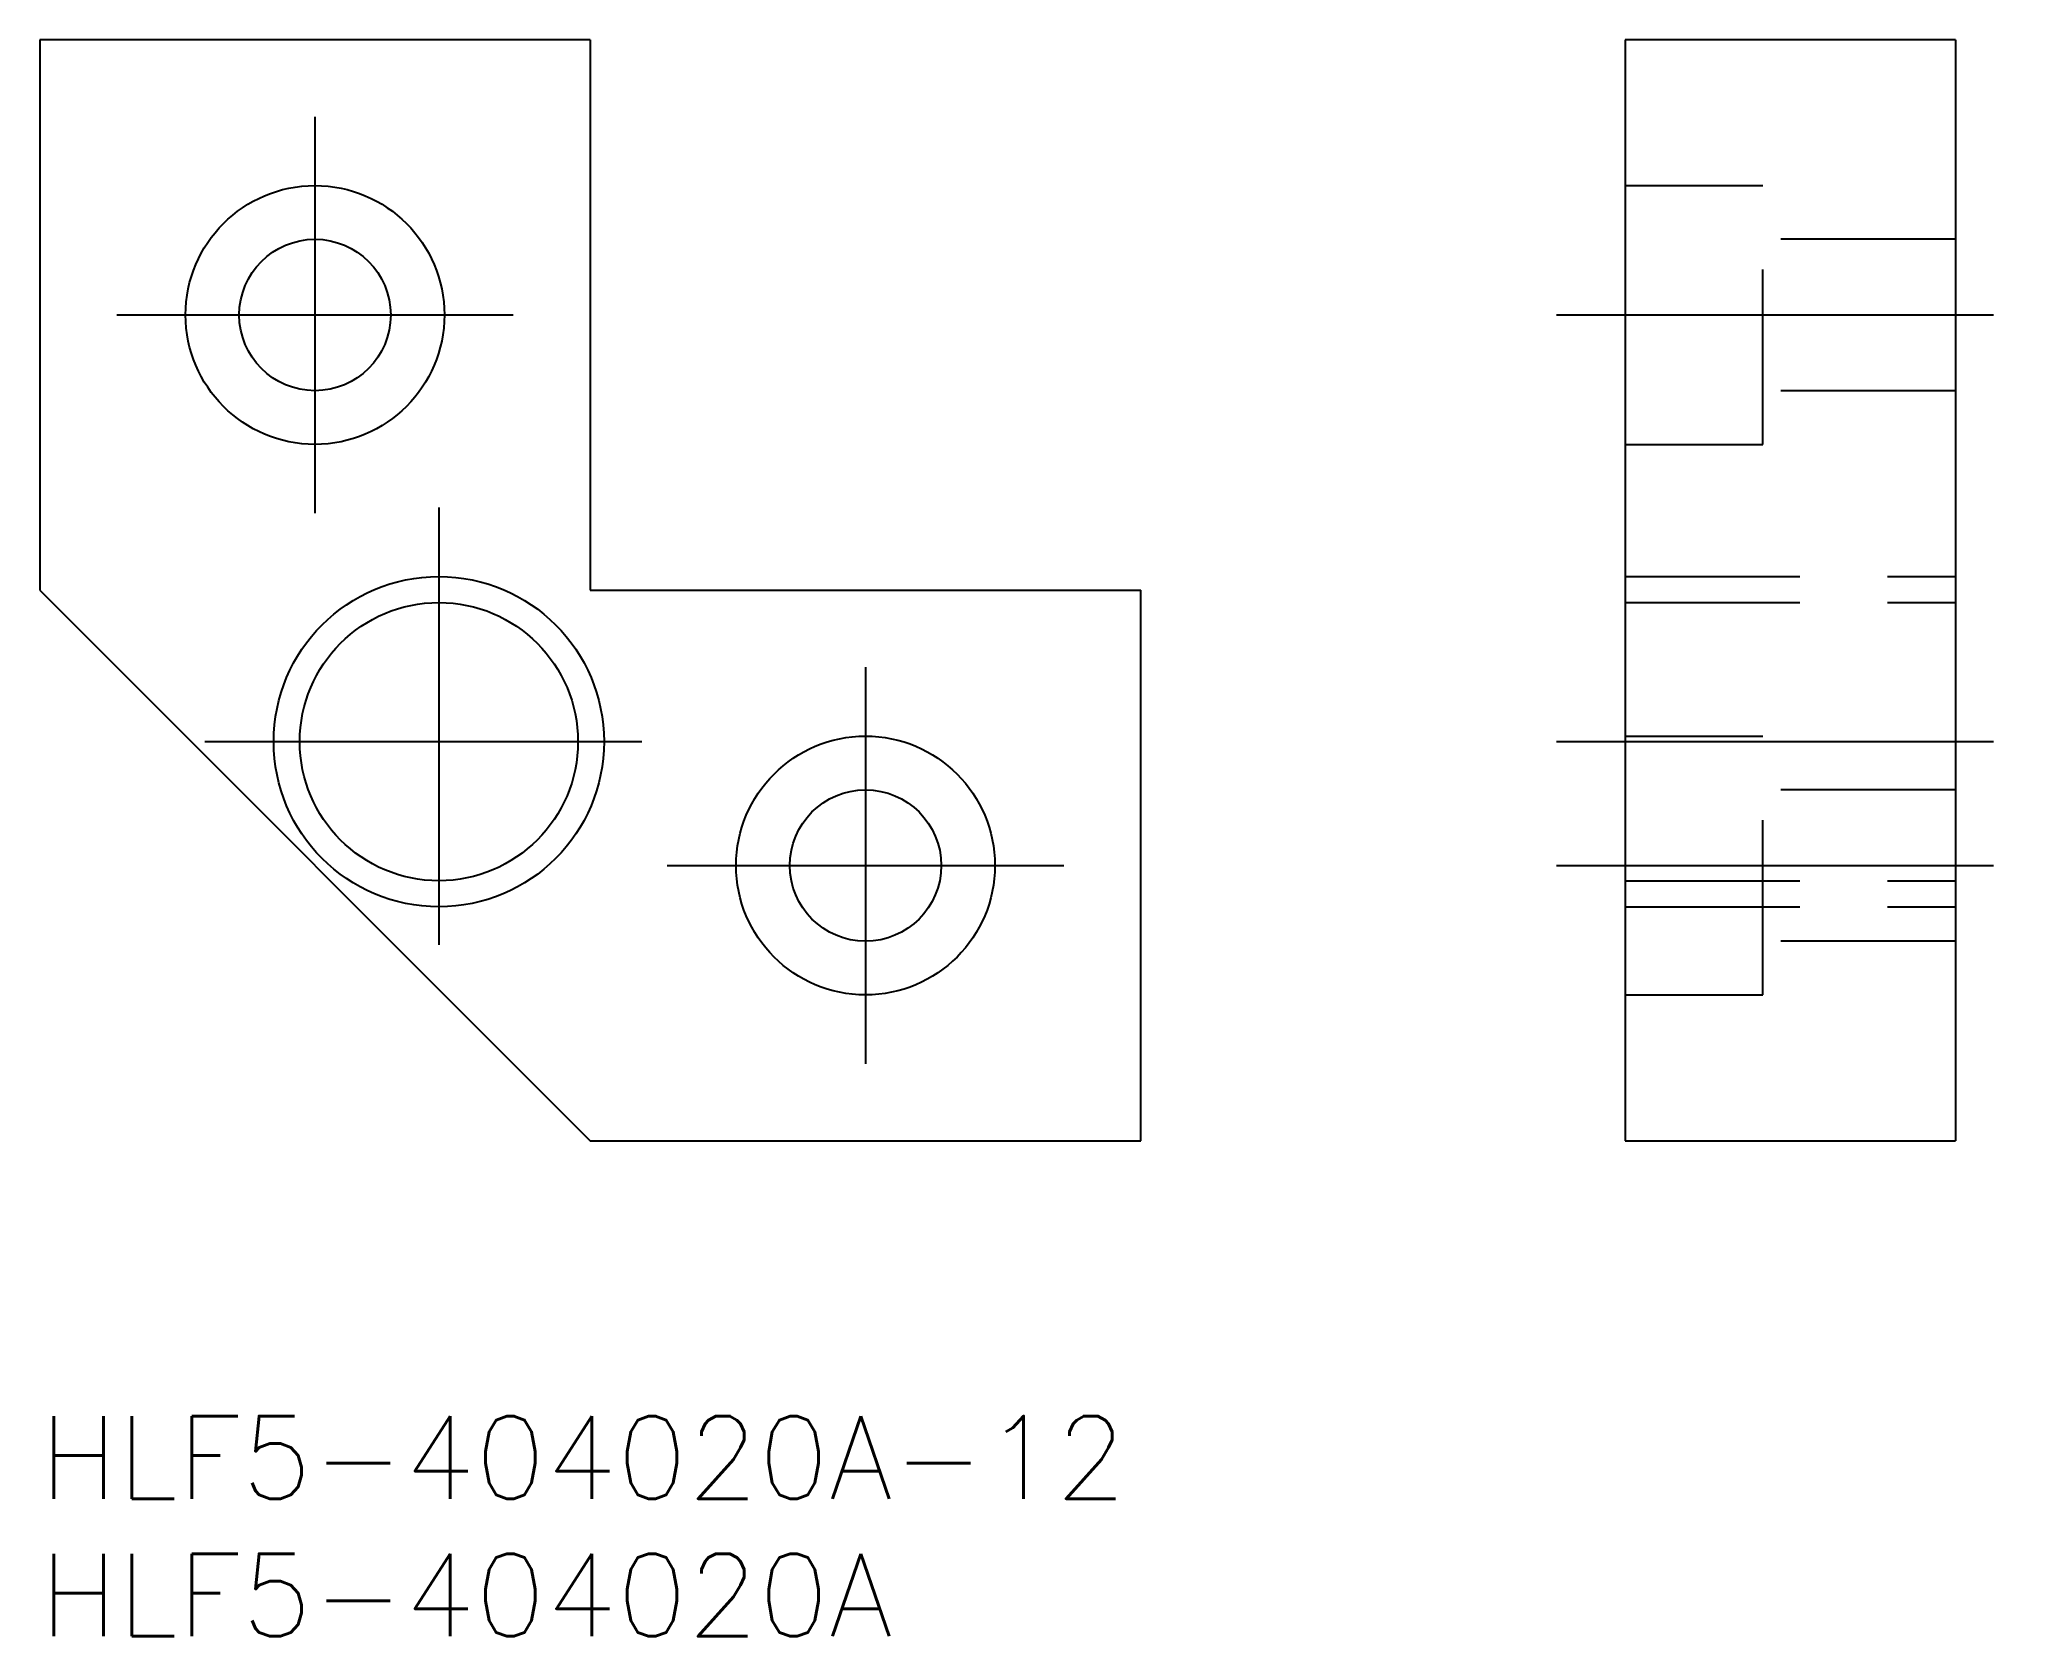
# Model space of a CAD drawing. Extents: x 0 to 72.1, y -8 to 50.
import ezdxf

# ---------------------------------------------------------------- set-up
doc = ezdxf.new("R2010")
doc.units = 0
doc.header["$LTSCALE"] = 0.5
doc.linetypes.add('CENTER', pattern=[50.8, 31.75, -6.35, 6.35, -6.35])
doc.linetypes.add('DASHED', pattern=[19.05, 12.7, -6.35])
for name, color, linetype in [('MSM_CENTER', 1, 'CENTER'), ('MSM_CONTINUOUS', 7, 'CONTINUOUS'), ('MSM_DASHED', 4, 'DASHED'), ('MSM_NARROW', 5, 'CONTINUOUS'), ('MSM_PART_NUMBER', 7, 'CONTINUOUS')]:
    doc.layers.add(name, color=color, linetype=linetype)
doc.styles.get("Standard").update_dxf_attribs({"font": 'txt.shx', "height": 3, "bigfont": 'bigfont.shx'})

# ---------------------------------------------------------------- blocks, each defined once
blk = doc.blocks.new('*U2')
at = {"layer": 'MSM_PART_NUMBER'}
blk.add_text('HLF5-404020A-12', height=3, dxfattribs=at).set_placement((0, -3))
blk = doc.blocks.new('*U3')
at = {"layer": 'MSM_PART_NUMBER'}
blk.add_text('HLF5-404020A', height=3, dxfattribs=at).set_placement((0, -8))

msp = doc.modelspace()

# ---------------------------------------------------------------- linework, layer by layer
at = {"layer": 'MSM_CENTER'}
for p, q in [((10, 47.2), (10, 32.8)), ((2.8, 40), (17.2, 40)), ((55.095, 40), (72.095, 40)), ((14.5, 33), (14.5, 16)), ((30, 27.2), (30, 12.8)), ((6, 24.5), (23, 24.5)), ((55.095, 24.5), (72.095, 24.5)), ((22.8, 20), (37.2, 20)), ((55.095, 20), (72.095, 20))]:
    msp.add_line(p, q, dxfattribs=at)
at = {"layer": 'MSM_CONTINUOUS', "color": 7, "linetype": 'CONTINUOUS'}
for p, q in [((20, 50), (0, 50)), ((0, 50), (0, 30)), ((20, 50), (20, 30)), ((69.595, 50), (57.595, 50)), ((57.595, 50), (57.595, 10)), ((69.595, 50), (69.595, 10)), ((0, 30), (20, 10)), ((20, 30), (40, 30)), ((40, 10), (40, 30)), ((20, 10), (40, 10)), ((57.595, 10), (69.595, 10))]:
    msp.add_line(p, q, dxfattribs=at)
for centre, radius in [((10, 40), 4.7), ((10, 40), 2.75), ((14.5, 24.5), 5.053), ((30, 20), 4.7), ((30, 20), 2.75)]:
    msp.add_circle(centre, radius, dxfattribs=at)
at = {"layer": 'MSM_DASHED'}
for p, q in [((57.595, 44.7), (62.595, 44.7)), ((62.595, 35.3), (62.595, 44.7)), ((69.595, 42.75), (62.595, 42.75)), ((69.595, 37.25), (62.595, 37.25)), ((57.595, 35.3), (62.595, 35.3)), ((57.595, 30.5), (69.595, 30.5)), ((57.595, 29.553), (69.595, 29.553)), ((57.595, 24.7), (62.595, 24.7)), ((62.595, 15.3), (62.595, 24.7)), ((69.595, 22.75), (62.595, 22.75)), ((57.595, 19.447), (69.595, 19.447)), ((57.595, 18.5), (69.595, 18.5)), ((69.595, 17.25), (62.595, 17.25)), ((57.595, 15.3), (62.595, 15.3))]:
    msp.add_line(p, q, dxfattribs=at)
at = {"layer": 'MSM_NARROW'}
msp.add_circle((14.5, 24.5), 6, dxfattribs=at)

# ---------------------------------------------------------------- block references
at = {"layer": 'MSM_CONTINUOUS'}
for name in ['*U2', '*U3']:
    msp.add_blockref(name, (0, 0), dxfattribs=at)

doc.saveas('drawing.dxf')
